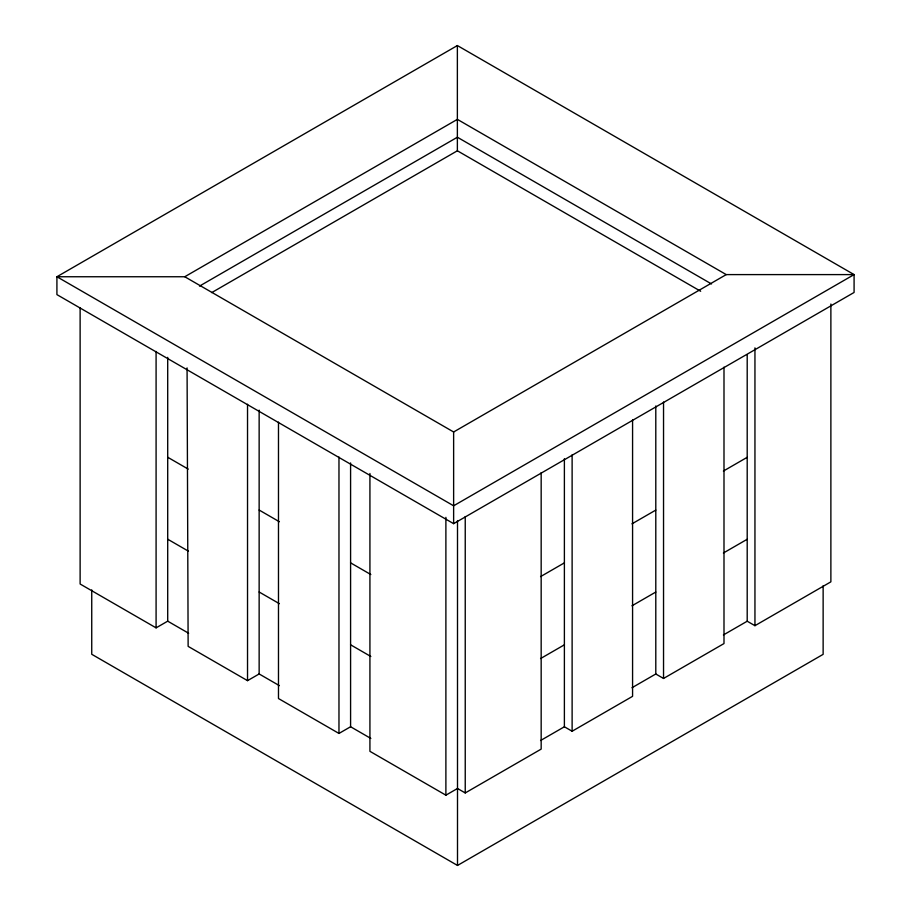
<?xml version="1.0" encoding="UTF-8"?>
<svg xmlns="http://www.w3.org/2000/svg" width="911" height="911" viewBox="0 0 911 911"><rect width="100%" height="100%" fill="white"/><g stroke="black" fill="none" stroke-linecap="round" stroke-linejoin="round"><path stroke-width="1.37" d="M457.368 45.55L56.915 276.75L56.915 294.617L453.632 523.666L854.085 292.465L854.085 274.598L457.368 45.55L457.368 150.782L211.705 292.613M184.762 276.75L457.368 119.364L726.238 274.598L854.085 274.598L453.632 505.799L56.915 276.75L184.762 276.75L453.632 431.985L726.238 274.598M199.498 286.111L457.368 137.231L711.514 283.959M80.122 307.599L80.122 584.008L156.088 627.861L167.704 621.165L188.645 633.259M187.074 367.919L188.133 646.366L247.53 680.654L259.145 673.958L279.381 685.641M540.576 576.606L564.387 562.861M631.983 523.836L655.795 510.092M723.391 471.067L747.202 457.311M278.481 422.123L278.481 698.532L338.972 733.446L350.587 726.75L370.823 738.434M540.576 658.562L564.387 644.817M631.983 605.792L655.795 592.048M723.391 553.011L747.202 539.266M369.923 473.492L369.923 751.324L445.889 795.178L457.504 788.482L465.236 792.946L541.168 749.104L541.168 472.695M540.576 740.518L564.387 726.773L572.119 731.237L632.576 696.334L632.576 419.925M631.983 687.737L655.795 673.992L663.538 678.467L723.994 643.565L723.994 367.144M723.391 634.967L747.202 621.222L754.946 625.686L830.878 581.844L830.878 304.023M91.738 589.895L91.738 654.28L457.504 865.45L823.134 654.349L823.134 585.773M457.368 150.782L700.673 291.258M167.704 457.254L188.235 469.119M259.145 510.046L279.381 521.741M350.587 562.85L370.823 574.534M167.704 539.21L188.44 551.189M259.145 592.002L279.381 603.686M350.587 644.794L370.823 656.478M754.946 347.865L754.946 625.686M747.202 354.595L747.202 621.222M663.538 402.047L663.538 678.467M655.795 405.964L655.795 673.992M572.119 454.828L572.119 731.237M564.387 458.734L564.387 726.773M465.236 516.537L465.236 792.946M457.504 520.568L457.504 865.45M453.632 431.985L453.632 523.666M445.889 517.357L445.889 795.178M350.587 462.936L350.587 726.75M338.972 457.037L338.972 733.446M259.145 410.144L259.145 673.958M247.53 404.245L247.53 680.654M167.704 357.351L167.704 621.165M156.088 351.452L156.088 627.861"/></g></svg>
